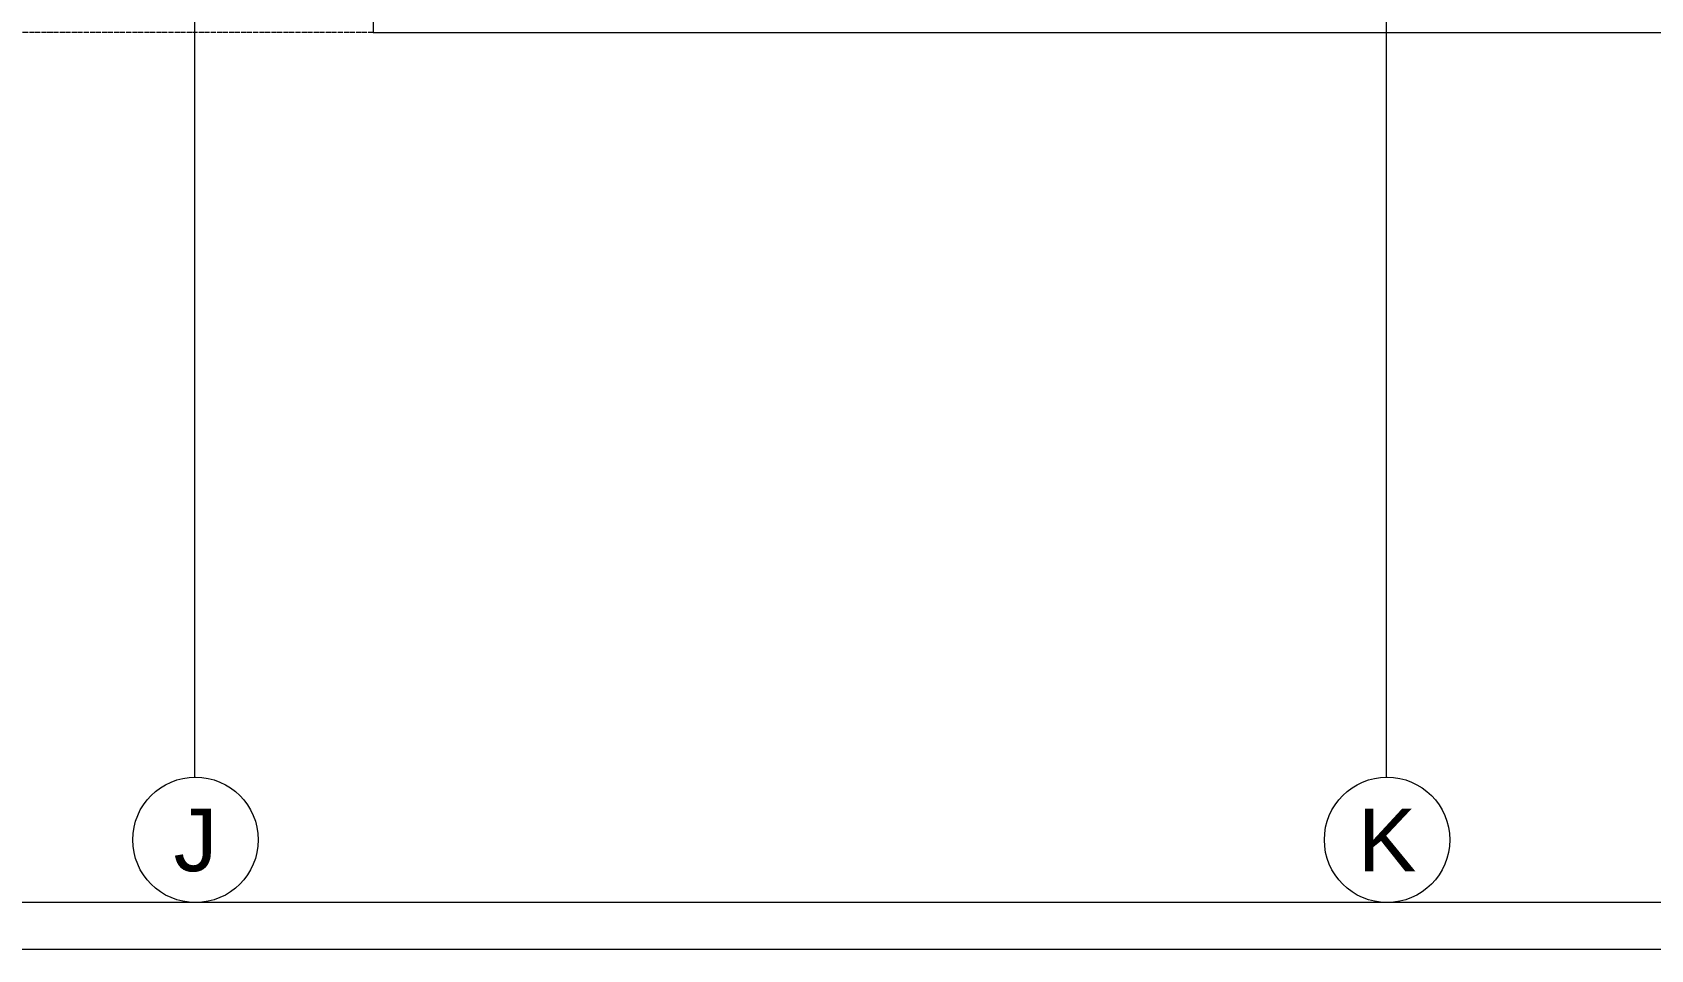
# Model space of a CAD drawing. Extents: x -1417 to 34975, y -245 to 8298.
# Drawn here: x 31567 to 32083, y 0 to 292 of the extents above; entities that cross this region are included whole.
import ezdxf
from ezdxf.enums import TextEntityAlignment as Align

# ---------------------------------------------------------------- set-up
doc = ezdxf.new("R2010")
doc.units = 0
doc.linetypes.add('DOT2', pattern=[0.125, 0, -0.125])
doc.layers.get('0').update_dxf_attribs({"color": 9, "lineweight": 9})
for name, color, linetype, lineweight in [('06A', 9, 'Continuous', 9), ('20', 9, 'DOT2', 9), ('24', 9, 'Continuous', 9), ('40A', 9, 'Continuous', 9)]:
    doc.layers.add(name, color=color, linetype=linetype, lineweight=lineweight)
doc.styles.add('Arial', font='arial.ttf', dxfattribs={"height": 2.5})

# ---------------------------------------------------------------- blocks, each defined once
blk = doc.blocks.new('0_aks')
at = {"linetype": 'Continuous'}
blk.add_circle((0, 0), 2, dxfattribs=at)
at = {"style": 'Arial'}
blk.add_attdef('AKS', text='', height=2, dxfattribs=at).set_placement((0, 0), align=Align.MIDDLE_CENTER)
blk = doc.blocks.new('p-aks_vw')
at = {"layer": '24', "ltscale": 2}
for points in [[(3240, 40), (3240, -257.5)], [(3620, 40), (3620, -257.5)]]:
    blk.add_lwpolyline(points, dxfattribs=at)
at = {"layer": '24', "xscale": 10, "yscale": 10, "zscale": 10}
for p, values in [((3240.29, -277.5), {'AKS': 'J'}), ((3620.29, -277.5), {'AKS': 'K'})]:
    blk.add_blockref('0_aks', p, dxfattribs=at).add_auto_attribs(values)

msp = doc.modelspace()

# ---------------------------------------------------------------- linework, layer by layer
at = {"layer": '06A'}
msp.add_lwpolyline([(33938.33, 4012.5), (32418.33, 4012.5), (32418.33, 3907.5), (32435.33, 3907.5), (32435.33, 3995.5), (33943.33, 3995.5), (33943.33, 209.5), (32435.33, 209.5), (32435.33, 309.5), (31675.33, 309.5), (31675.33, 292.5), (32418.33, 292.5), (32418.33, 192.5), (33938.33, 192.5)], dxfattribs=at)
at = {"layer": '20'}
msp.add_lwpolyline([(31675.33, 292.5), (30761.53, 292.5)], dxfattribs=at)
at = {"layer": '40A'}
for points in [[(34975, 0), (27980, 0), (27980, 4205), (34975, 4205)], [(28047.49, 4190), (34422.55, 4190), (34422.55, 15), (28047.49, 15)]]:
    msp.add_lwpolyline(points, close=True, dxfattribs=at)

# ---------------------------------------------------------------- block references
at = {"layer": '24'}
msp.add_blockref('p-aks_vw', (28378.33, 312.5), dxfattribs=at)

doc.saveas('drawing.dxf')
